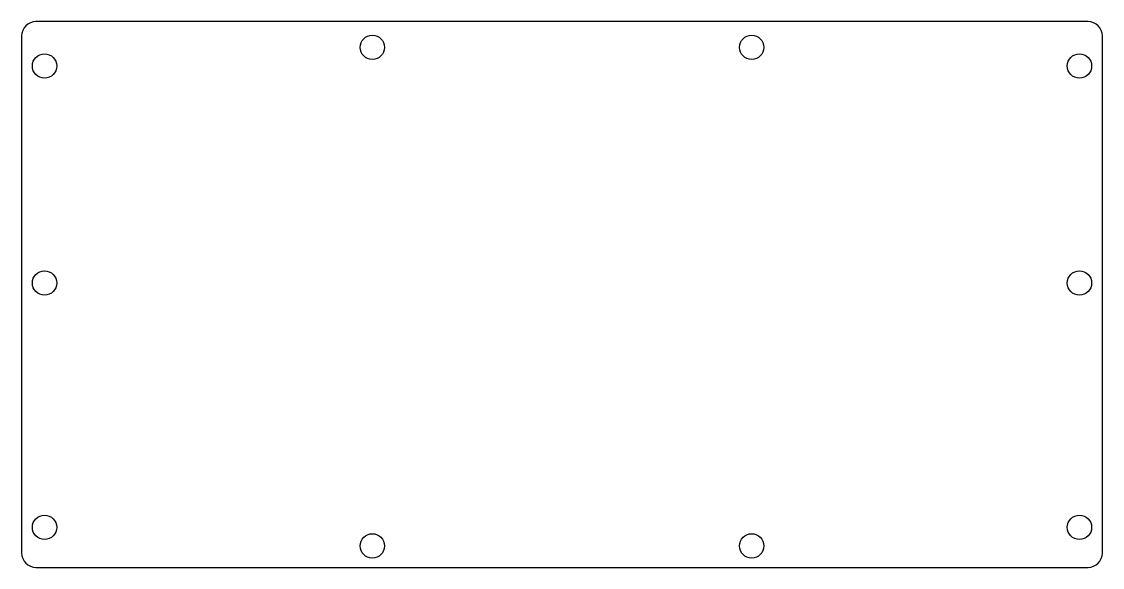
# Model space of a CAD drawing. Header units: millimetres. Extents: x 40 to 417, y 61 to 252.
import ezdxf

# ---------------------------------------------------------------- set-up
doc = ezdxf.new("R2010")
doc.units = ezdxf.units.MM
doc.layers.get('0').update_dxf_attribs({"linetype": 'CONTINUOUS'})

msp = doc.modelspace()

# ---------------------------------------------------------------- linework, layer by layer
msp.add_lwpolyline([(45, 251.8, 0.414214), (40, 246.8), (40, 66.2, 0.414214), (45, 61.2), (412.2, 61.2, 0.414214), (417.2, 66.2), (417.2, 246.8, 0.414214), (412.2, 251.8)], format="xyb", close=True)
for centre in [(162.4, 242.8), (294.8, 242.8), (48, 236.3), (409.2, 236.3), (48, 160.5), (409.2, 160.5), (48, 75.2), (409.2, 75.2), (162.4, 68.7), (294.8, 68.7)]:
    msp.add_circle(centre, 4.25)

doc.saveas('drawing.dxf')
